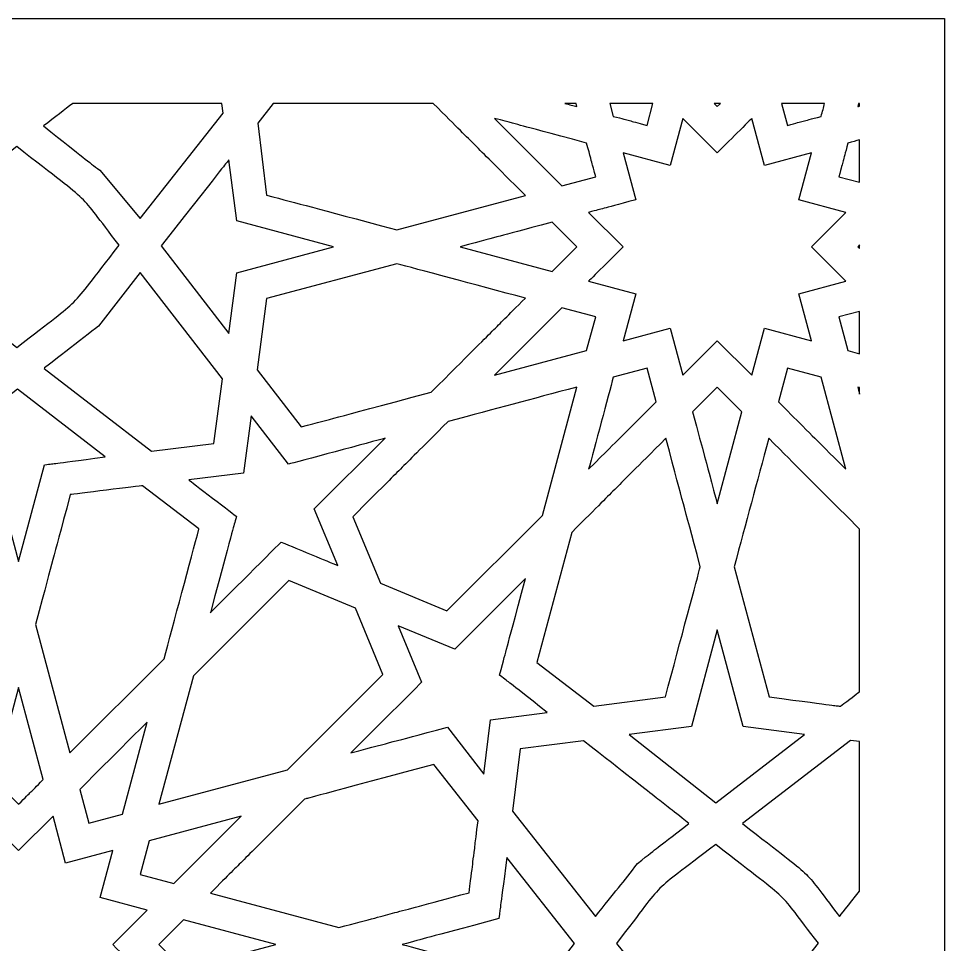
# Model space of a CAD drawing. Header units: millimetres. Extents: x -64 to 63, y -64 to 64.
# Drawn here: x 0 to 63.5, y 0 to 63.5 of the extents above; entities that cross this region are included whole.
import ezdxf

# ---------------------------------------------------------------- set-up
doc = ezdxf.new("R2010")
doc.units = ezdxf.units.MM
doc.header["$MEASUREMENT"] = 0
doc.layers.add('layer 1', color=7, linetype='Continuous')

msp = doc.modelspace()

# ---------------------------------------------------------------- linework, layer by layer
at = {"layer": 'layer 1', "color": 250}
for points, knots in [([(-63.5, 63.5), (-63.5, 63.5), (-63.5, -63.5), (-63.5, -63.5), (-63.5, -63.5), (-63.5, -63.5), (63.4996, -63.5), (63.4996, -63.5), (63.4996, -63.5), (63.4996, -63.5), (63.4996, 63.5), (63.4996, 63.5), (63.4996, 63.5), (63.4996, 63.5), (-63.5, 63.5), (-63.5, 63.5)], [0, 0, 0, 0, 0.2, 0.2, 0.2, 0.2, 0.4, 0.4, 0.4, 0.4, 0.6, 0.6, 0.6, 0.6, 1, 1, 1, 1]), ([(3.7183, 57.6756), (3.7183, 57.6756), (13.9513, 57.6756), (13.9513, 57.6756), (13.9513, 57.6756), (13.9513, 57.6756), (14.0321, 57.0082), (14.0321, 57.0082), (14.0321, 57.0082), (14.0321, 57.0082), (8.3421, 49.7727), (8.3421, 49.7727), (8.3421, 49.7727), (8.3421, 49.7727), (5.5693, 53.0885), (5.5693, 53.0885), (5.5693, 53.0885), (4.7138, 53.7482), (4.6076, 53.8484), (1.7113, 56.1301), (1.7113, 56.1301), (2.5086, 56.744), (3.1672, 57.2502), (3.7183, 57.6756)], [0, 0, 0, 0, 0.1428571, 0.1428571, 0.1428571, 0.1428571, 0.2857143, 0.2857143, 0.2857143, 0.2857143, 0.4285714, 0.4285714, 0.4285714, 0.4285714, 0.5714286, 0.5714286, 0.5714286, 0.5714286, 0.7142857, 0.7142857, 0.7142857, 0.7142857, 1, 1, 1, 1]), ([(17.4643, 57.6756), (17.4643, 57.6756), (28.4409, 57.6756), (28.4409, 57.6756), (28.4409, 57.6756), (31.9356, 54.1856), (30.4793, 55.6373), (34.7627, 51.363), (34.7627, 51.363), (34.7627, 51.363), (25.9408, 49.0022), (25.9408, 49.0022), (25.9408, 49.0022), (20.0985, 50.5658), (19.3326, 50.7718), (17.0117, 51.3902), (17.0117, 51.3902), (17.0117, 51.3902), (16.407, 56.3316), (16.407, 56.3316), (16.407, 56.3316), (16.407, 56.3316), (17.4643, 57.6756), (17.4643, 57.6756)], [0, 0, 0, 0, 0.1428571, 0.1428571, 0.1428571, 0.1428571, 0.2857143, 0.2857143, 0.2857143, 0.2857143, 0.4285714, 0.4285714, 0.4285714, 0.4285714, 0.5714286, 0.5714286, 0.5714286, 0.5714286, 0.7142857, 0.7142857, 0.7142857, 0.7142857, 1, 1, 1, 1]), ([(38.2305, 57.6756), (38.2305, 57.6756), (38.2887, 57.4562), (38.2887, 57.4562), (38.2887, 57.4562), (38.0559, 57.519), (37.7825, 57.5952), (37.4689, 57.6756), (37.4689, 57.6756), (37.4689, 57.6756), (38.2305, 57.6756), (38.2305, 57.6756)], [0, 0, 0, 0, 0.25, 0.25, 0.25, 0.25, 0.5, 0.5, 0.5, 0.5, 1, 1, 1, 1]), ([(43.5084, 57.6756), (43.5084, 57.6756), (43.1052, 56.1703), (43.1052, 56.1703), (43.1052, 56.1703), (41.6355, 56.5647), (42.1192, 56.4346), (40.7889, 56.7888), (40.7889, 56.7888), (40.7889, 56.7888), (40.5511, 57.6756), (40.5511, 57.6756), (40.5511, 57.6756), (40.5511, 57.6756), (43.5084, 57.6756), (43.5084, 57.6756)], [0, 0, 0, 0, 0.2, 0.2, 0.2, 0.2, 0.4, 0.4, 0.4, 0.4, 0.6, 0.6, 0.6, 0.6, 1, 1, 1, 1]), ([(48.1365, 57.6756), (48.1365, 57.6756), (47.9167, 57.4562), (47.9167, 57.4562), (47.9167, 57.4562), (47.9167, 57.4562), (47.6973, 57.6756), (47.6973, 57.6756), (47.6973, 57.6756), (47.6973, 57.6756), (48.1365, 57.6756), (48.1365, 57.6756)], [0, 0, 0, 0, 0.25, 0.25, 0.25, 0.25, 0.5, 0.5, 0.5, 0.5, 1, 1, 1, 1]), ([(55.2824, 57.6756), (55.2111, 57.4072), (55.1303, 57.1112), (55.0453, 56.7888), (55.0453, 56.7888), (53.522, 56.3809), (54.0371, 56.5199), (52.7332, 56.1703), (52.7332, 56.1703), (52.7332, 56.1703), (52.33, 57.6756), (52.33, 57.6756), (52.33, 57.6756), (52.33, 57.6756), (55.2824, 57.6756), (55.2824, 57.6756)], [0, 0, 0, 0, 0.2, 0.2, 0.2, 0.2, 0.4, 0.4, 0.4, 0.4, 0.6, 0.6, 0.6, 0.6, 1, 1, 1, 1]), ([(57.6753, 57.4922), (57.6347, 57.4788), (57.5899, 57.4696), (57.5497, 57.4562), (57.5497, 57.4562), (57.5497, 57.4562), (57.6079, 57.6756), (57.6079, 57.6756), (57.6079, 57.6756), (57.6079, 57.6756), (57.6753, 57.6756), (57.6753, 57.6756), (57.6753, 57.6756), (57.6753, 57.6756), (57.6753, 57.4922), (57.6753, 57.4922)], [0, 0, 0, 0, 0.2, 0.2, 0.2, 0.2, 0.4, 0.4, 0.4, 0.4, 0.6, 0.6, 0.6, 0.6, 1, 1, 1, 1]), ([(38.9608, 54.961), (39.4712, 53.0479), (39.3238, 53.6078), (39.5792, 52.6489), (39.5792, 52.6489), (39.5792, 52.6489), (37.2671, 52.0308), (37.2671, 52.0308), (37.2671, 52.0308), (37.2671, 52.0308), (32.639, 56.6498), (32.639, 56.6498), (32.639, 56.6498), (35.0629, 56.0003), (33.4052, 56.4483), (38.9608, 54.961)], [0, 0, 0, 0, 0.2, 0.2, 0.2, 0.2, 0.4, 0.4, 0.4, 0.4, 0.6, 0.6, 0.6, 0.6, 1, 1, 1, 1]), ([(45.5556, 56.6498), (45.5556, 56.6498), (47.9167, 54.2886), (47.9167, 54.2886), (47.9167, 54.2886), (48.2127, 54.5846), (49.9868, 56.3541), (50.2825, 56.6498), (50.2825, 56.6498), (50.2825, 56.6498), (51.1475, 53.4243), (51.1475, 53.4243), (51.1475, 53.4243), (51.1475, 53.4243), (54.3733, 54.2886), (54.3733, 54.2886), (54.3733, 54.2886), (54.3733, 54.2886), (53.5129, 51.0674), (53.5129, 51.0674), (53.5129, 51.0674), (53.5129, 51.0674), (56.7387, 50.2027), (56.7387, 50.2027), (56.7387, 50.2027), (56.7387, 50.2027), (54.3779, 47.8416), (54.3779, 47.8416), (54.3779, 47.8416), (54.3779, 47.8416), (56.7387, 45.4808), (56.7387, 45.4808), (56.7387, 45.4808), (56.7387, 45.4808), (53.5129, 44.6162), (53.5129, 44.6162), (53.5129, 44.6162), (53.5129, 44.6162), (54.3779, 41.3904), (54.3779, 41.3904), (54.3779, 41.3904), (54.3779, 41.3904), (51.1475, 42.255), (51.1475, 42.255), (51.1475, 42.255), (51.1475, 42.255), (50.2825, 39.0338), (50.2825, 39.0338), (50.2825, 39.0338), (50.2825, 39.0338), (47.9167, 41.3946), (47.9167, 41.3946), (47.9167, 41.3946), (47.9167, 41.3946), (45.5556, 39.0338), (45.5556, 39.0338), (45.5556, 39.0338), (45.5556, 39.0338), (44.6913, 42.255), (44.6913, 42.255), (44.6913, 42.255), (44.6913, 42.255), (41.4609, 41.3946), (41.4609, 41.3946), (41.4609, 41.3946), (41.4609, 41.3946), (42.3256, 44.6162), (42.3256, 44.6162), (42.3256, 44.6162), (42.3256, 44.6162), (39.0952, 45.4808), (39.0952, 45.4808), (39.0952, 45.4808), (39.3908, 45.7764), (41.1649, 47.546), (41.4609, 47.8416), (41.4609, 47.8416), (41.4609, 47.8416), (39.0952, 50.2027), (39.0952, 50.2027), (39.0952, 50.2027), (40.2826, 50.521), (39.6596, 50.3509), (42.3256, 51.0674), (42.3256, 51.0674), (42.3256, 51.0674), (41.4609, 54.2886), (41.4609, 54.2886), (41.4609, 54.2886), (41.4609, 54.2886), (44.6913, 53.4285), (44.6913, 53.4285), (44.6913, 53.4285), (44.6913, 53.4285), (45.5556, 56.6498), (45.5556, 56.6498)], [0, 0, 0, 0, 0.04, 0.04, 0.04, 0.04, 0.08, 0.08, 0.08, 0.08, 0.12, 0.12, 0.12, 0.12, 0.16, 0.16, 0.16, 0.16, 0.2, 0.2, 0.2, 0.2, 0.24, 0.24, 0.24, 0.24, 0.28, 0.28, 0.28, 0.28, 0.32, 0.32, 0.32, 0.32, 0.36, 0.36, 0.36, 0.36, 0.4, 0.4, 0.4, 0.4, 0.44, 0.44, 0.44, 0.44, 0.48, 0.48, 0.48, 0.48, 0.52, 0.52, 0.52, 0.52, 0.56, 0.56, 0.56, 0.56, 0.6, 0.6, 0.6, 0.6, 0.64, 0.64, 0.64, 0.64, 0.68, 0.68, 0.68, 0.68, 0.72, 0.72, 0.72, 0.72, 0.76, 0.76, 0.76, 0.76, 0.8, 0.8, 0.8, 0.8, 0.84, 0.84, 0.84, 0.84, 0.88, 0.88, 0.88, 0.88, 0.92, 0.92, 0.92, 0.92, 1, 1, 1, 1]), ([(-0.1256, 54.7144), (5.412, 50.3777), (3.8707, 51.8739), (6.9042, 47.945), (6.9042, 47.945), (3.1136, 43.1239), (4.7131, 44.7234), (-0.1122, 40.9377), (-0.1122, 40.9377), (-4.2792, 44.1501), (-2.7287, 42.5641), (-6.9402, 47.9224), (-6.9402, 47.9224), (-3.3246, 52.5999), (-4.8747, 51.0494), (-0.1256, 54.7144)], [0, 0, 0, 0, 0.2, 0.2, 0.2, 0.2, 0.4, 0.4, 0.4, 0.4, 0.6, 0.6, 0.6, 0.6, 1, 1, 1, 1]), ([(57.6753, 52.2683), (57.6753, 52.2683), (56.2592, 52.6489), (56.2592, 52.6489), (56.2592, 52.6489), (56.6134, 53.9754), (56.4698, 53.442), (56.8777, 54.961), (56.8777, 54.961), (57.1687, 55.0369), (57.4333, 55.1085), (57.6753, 55.1759), (57.6753, 55.1759), (57.6753, 55.1759), (57.6753, 52.2683), (57.6753, 52.2683)], [0, 0, 0, 0, 0.2, 0.2, 0.2, 0.2, 0.4, 0.4, 0.4, 0.4, 0.6, 0.6, 0.6, 0.6, 1, 1, 1, 1]), ([(14.4265, 53.8138), (14.4265, 53.8138), (14.9775, 49.6161), (14.9775, 49.6161), (14.9775, 49.6161), (14.9775, 49.6161), (21.6083, 47.8416), (21.6083, 47.8416), (21.6083, 47.8416), (21.6083, 47.8416), (14.9775, 46.0675), (14.9775, 46.0675), (14.9775, 46.0675), (14.9775, 46.0675), (14.4311, 41.9012), (14.4311, 41.9012), (14.4311, 41.9012), (14.4311, 41.9012), (9.7846, 47.909), (9.7846, 47.909), (9.7846, 47.909), (14.6406, 54.0918), (13.9947, 53.2709), (14.4265, 53.8138)], [0, 0, 0, 0, 0.1428571, 0.1428571, 0.1428571, 0.1428571, 0.2857143, 0.2857143, 0.2857143, 0.2857143, 0.4285714, 0.4285714, 0.4285714, 0.4285714, 0.5714286, 0.5714286, 0.5714286, 0.5714286, 0.7142857, 0.7142857, 0.7142857, 0.7142857, 1, 1, 1, 1]), ([(36.5951, 46.1529), (36.5951, 46.1529), (30.2779, 47.8416), (30.2779, 47.8416), (30.2779, 47.8416), (33.6024, 48.7334), (32.1822, 48.3524), (36.5951, 49.5307), (36.5951, 49.5307), (36.5951, 49.5307), (38.2887, 47.8416), (38.2887, 47.8416), (38.2887, 47.8416), (38.2887, 47.8416), (36.5951, 46.1529), (36.5951, 46.1529)], [0, 0, 0, 0, 0.2, 0.2, 0.2, 0.2, 0.4, 0.4, 0.4, 0.4, 0.6, 0.6, 0.6, 0.6, 1, 1, 1, 1]), ([(57.6753, 47.7164), (57.6753, 47.7164), (57.5497, 47.8416), (57.5497, 47.8416), (57.5497, 47.8416), (57.5497, 47.8416), (57.6753, 47.9672), (57.6753, 47.9672), (57.6753, 47.9672), (57.6753, 47.9672), (57.6753, 47.7164), (57.6753, 47.7164)], [0, 0, 0, 0, 0.25, 0.25, 0.25, 0.25, 0.5, 0.5, 0.5, 0.5, 1, 1, 1, 1]), ([(34.7627, 44.3202), (32.088, 41.65), (33.5217, 43.0795), (28.3065, 37.8732), (28.3065, 37.8732), (20.7617, 35.8528), (21.9131, 36.1618), (19.3862, 35.4856), (19.3862, 35.4856), (19.3862, 35.4856), (16.3622, 39.401), (16.3622, 39.401), (16.3622, 39.401), (16.3622, 39.401), (17.0071, 44.2888), (17.0071, 44.2888), (17.0071, 44.2888), (17.0071, 44.2888), (25.9408, 46.6813), (25.9408, 46.6813), (25.9408, 46.6813), (27.2401, 46.3363), (31.3221, 45.243), (34.7627, 44.3202)], [0, 0, 0, 0, 0.1428571, 0.1428571, 0.1428571, 0.1428571, 0.2857143, 0.2857143, 0.2857143, 0.2857143, 0.4285714, 0.4285714, 0.4285714, 0.4285714, 0.5714286, 0.5714286, 0.5714286, 0.5714286, 0.7142857, 0.7142857, 0.7142857, 0.7142857, 1, 1, 1, 1]), ([(5.4899, 42.4007), (5.4899, 42.4007), (8.3467, 46.0809), (8.3467, 46.0809), (8.3467, 46.0809), (8.3467, 46.0809), (13.9831, 38.7918), (13.9831, 38.7918), (13.9831, 38.7918), (13.9831, 38.7918), (13.396, 34.3429), (13.396, 34.3429), (13.396, 34.3429), (13.396, 34.3429), (9.1172, 33.8187), (9.1172, 33.8187), (9.1172, 33.8187), (9.1172, 33.8187), (1.7515, 39.4998), (1.7515, 39.4998), (1.7515, 39.4998), (1.7949, 39.5333), (4.4626, 41.626), (5.4899, 42.4007)], [0, 0, 0, 0, 0.1428571, 0.1428571, 0.1428571, 0.1428571, 0.2857143, 0.2857143, 0.2857143, 0.2857143, 0.4285714, 0.4285714, 0.4285714, 0.4285714, 0.5714286, 0.5714286, 0.5714286, 0.5714286, 0.7142857, 0.7142857, 0.7142857, 0.7142857, 1, 1, 1, 1]), ([(38.9608, 40.7229), (38.9608, 40.7229), (32.639, 39.0338), (32.639, 39.0338), (32.639, 39.0338), (32.639, 39.0338), (37.2671, 43.6527), (37.2671, 43.6527), (37.2671, 43.6527), (37.2671, 43.6527), (39.5792, 43.0347), (39.5792, 43.0347), (39.5792, 43.0347), (39.5792, 43.0347), (38.9608, 40.7229), (38.9608, 40.7229)], [0, 0, 0, 0, 0.2, 0.2, 0.2, 0.2, 0.4, 0.4, 0.4, 0.4, 0.6, 0.6, 0.6, 0.6, 1, 1, 1, 1]), ([(57.6753, 40.5077), (57.6753, 40.5077), (56.8777, 40.7229), (56.8777, 40.7229), (56.8777, 40.7229), (56.8777, 40.7229), (56.2592, 43.0347), (56.2592, 43.0347), (56.2592, 43.0347), (56.2592, 43.0347), (57.6753, 43.4153), (57.6753, 43.4153), (57.6753, 43.4153), (57.6753, 43.4153), (57.6753, 40.5077), (57.6753, 40.5077)], [0, 0, 0, 0, 0.2, 0.2, 0.2, 0.2, 0.4, 0.4, 0.4, 0.4, 0.6, 0.6, 0.6, 0.6, 1, 1, 1, 1]), ([(39.0952, 32.5822), (39.4712, 33.9799), (40.4618, 37.6717), (40.7889, 38.8948), (40.7889, 38.8948), (40.7889, 38.8948), (43.1052, 39.5132), (43.1052, 39.5132), (43.1052, 39.5132), (43.1052, 39.5132), (43.7233, 37.2011), (43.7233, 37.2011), (43.7233, 37.2011), (40.7261, 34.2131), (41.6983, 35.1808), (39.0952, 32.5822)], [0, 0, 0, 0, 0.2, 0.2, 0.2, 0.2, 0.4, 0.4, 0.4, 0.4, 0.6, 0.6, 0.6, 0.6, 1, 1, 1, 1]), ([(55.0453, 38.8948), (55.0453, 38.8948), (56.7387, 32.5822), (56.7387, 32.5822), (56.7387, 32.5822), (54.1803, 35.136), (55.166, 34.1545), (52.1152, 37.2011), (52.1152, 37.2011), (52.1152, 37.2011), (52.7332, 39.5132), (52.7332, 39.5132), (52.7332, 39.5132), (52.7332, 39.5132), (55.0453, 38.8948), (55.0453, 38.8948)], [0, 0, 0, 0, 0.2, 0.2, 0.2, 0.2, 0.4, 0.4, 0.4, 0.4, 0.6, 0.6, 0.6, 0.6, 1, 1, 1, 1]), ([(29.3818, 22.8826), (29.3818, 22.8826), (24.8162, 24.7731), (24.8162, 24.7731), (24.8162, 24.7731), (24.8162, 24.7731), (22.9256, 29.3296), (22.9256, 29.3296), (22.9256, 29.3296), (26.9356, 33.3393), (25.4526, 31.8565), (29.4672, 35.8662), (29.4672, 35.8662), (32.8094, 36.7577), (35.0358, 37.3535), (38.2887, 38.2228), (38.2887, 38.2228), (38.2887, 38.2228), (35.923, 29.4146), (35.923, 29.4146), (35.923, 29.4146), (35.923, 29.4146), (29.3818, 22.8826), (29.3818, 22.8826)], [0, 0, 0, 0, 0.1428571, 0.1428571, 0.1428571, 0.1428571, 0.2857143, 0.2857143, 0.2857143, 0.2857143, 0.4285714, 0.4285714, 0.4285714, 0.4285714, 0.5714286, 0.5714286, 0.5714286, 0.5714286, 0.7142857, 0.7142857, 0.7142857, 0.7142857, 1, 1, 1, 1]), ([(46.2234, 36.5337), (46.2234, 36.5337), (47.9167, 38.2228), (47.9167, 38.2228), (47.9167, 38.2228), (47.9167, 38.2228), (49.6104, 36.5337), (49.6104, 36.5337), (49.6104, 36.5337), (49.6104, 36.5337), (47.9167, 30.2211), (47.9167, 30.2211), (47.9167, 30.2211), (47.3213, 32.439), (47.7513, 30.8349), (46.2234, 36.5337)], [0, 0, 0, 0, 0.2, 0.2, 0.2, 0.2, 0.4, 0.4, 0.4, 0.4, 0.6, 0.6, 0.6, 0.6, 1, 1, 1, 1]), ([(57.6753, 37.7433), (57.6305, 37.9226), (57.5853, 38.0838), (57.5497, 38.2228), (57.5497, 38.2228), (57.5497, 38.2228), (57.6753, 38.1914), (57.6753, 38.1914), (57.6753, 38.1914), (57.6753, 38.1914), (57.6753, 37.7433), (57.6753, 37.7433)], [0, 0, 0, 0, 0.25, 0.25, 0.25, 0.25, 0.5, 0.5, 0.5, 0.5, 1, 1, 1, 1]), ([(5.9454, 33.4289), (1.85, 32.8916), (2.7372, 33.008), (1.7784, 32.887), (1.7784, 32.887), (1.7784, 32.887), (-0.0004, 26.2608), (-0.0004, 26.2608), (-0.0004, 26.2608), (-0.0004, 26.2608), (-1.7791, 32.8824), (-1.7791, 32.8824), (-1.7791, 32.8824), (-1.8101, 32.887), (-5.8875, 33.4243), (-5.9813, 33.438), (-5.9813, 33.438), (-5.9813, 33.438), (-0.072, 38.0704), (-0.072, 38.0704), (-0.072, 38.0704), (-0.072, 38.0704), (5.9454, 33.4289), (5.9454, 33.4289)], [0, 0, 0, 0, 0.1428571, 0.1428571, 0.1428571, 0.1428571, 0.2857143, 0.2857143, 0.2857143, 0.2857143, 0.4285714, 0.4285714, 0.4285714, 0.4285714, 0.5714286, 0.5714286, 0.5714286, 0.5714286, 0.7142857, 0.7142857, 0.7142857, 0.7142857, 1, 1, 1, 1]), ([(18.5035, 32.9318), (18.9604, 33.0486), (24.3861, 34.5052), (25.1344, 34.7059), (25.1344, 34.7059), (25.1344, 34.7059), (20.2823, 29.8584), (20.2823, 29.8584), (20.2823, 29.8584), (20.2823, 29.8584), (21.886, 25.9828), (21.886, 25.9828), (21.886, 25.9828), (20.5063, 26.5564), (19.3996, 27.0133), (18.0061, 27.5869), (18.0061, 27.5869), (17.2286, 26.8111), (13.3904, 22.9757), (13.154, 22.7394), (13.154, 22.7394), (14.9327, 29.3656), (14.6551, 28.3528), (14.9416, 29.3522), (14.9416, 29.3522), (14.9281, 29.3659), (11.6999, 31.8357), (11.6847, 31.8474), (11.6847, 31.8474), (11.6847, 31.8474), (15.4256, 32.3088), (15.4256, 32.3088), (15.4256, 32.3088), (15.4256, 32.3088), (15.9498, 36.256), (15.9498, 36.256), (15.9498, 36.256), (15.9498, 36.256), (18.5035, 32.9318), (18.5035, 32.9318)], [0, 0, 0, 0, 0.0909091, 0.0909091, 0.0909091, 0.0909091, 0.1818182, 0.1818182, 0.1818182, 0.1818182, 0.2727273, 0.2727273, 0.2727273, 0.2727273, 0.3636364, 0.3636364, 0.3636364, 0.3636364, 0.4545455, 0.4545455, 0.4545455, 0.4545455, 0.5454545, 0.5454545, 0.5454545, 0.5454545, 0.6363636, 0.6363636, 0.6363636, 0.6363636, 0.7272727, 0.7272727, 0.7272727, 0.7272727, 0.8181818, 0.8181818, 0.8181818, 0.8181818, 1, 1, 1, 1]), ([(35.5424, 19.3343), (35.5424, 19.3343), (37.9349, 28.2543), (37.9349, 28.2543), (37.9349, 28.2543), (41.7072, 32.0223), (40.1793, 30.4945), (44.3953, 34.7059), (44.3953, 34.7059), (45.762, 29.603), (45.4438, 30.7855), (46.7565, 25.8932), (46.7565, 25.8932), (46.5684, 25.1943), (45.3944, 20.8217), (44.3643, 16.9732), (44.3643, 16.9732), (44.3643, 16.9732), (39.4628, 16.328), (39.4628, 16.328), (39.4628, 16.328), (39.4628, 16.328), (35.5424, 19.3343), (35.5424, 19.3343)], [0, 0, 0, 0, 0.1428571, 0.1428571, 0.1428571, 0.1428571, 0.2857143, 0.2857143, 0.2857143, 0.2857143, 0.4285714, 0.4285714, 0.4285714, 0.4285714, 0.5714286, 0.5714286, 0.5714286, 0.5714286, 0.7142857, 0.7142857, 0.7142857, 0.7142857, 1, 1, 1, 1]), ([(57.6753, 17.327), (57.3973, 17.1122), (57.0255, 16.83), (56.3714, 16.328), (56.3714, 16.328), (55.7784, 16.4052), (56.5252, 16.3068), (51.4742, 16.9732), (51.4742, 16.9732), (51.4742, 16.9732), (49.0774, 25.8932), (49.0774, 25.8932), (49.0774, 25.8932), (49.9018, 28.9624), (50.6099, 31.5965), (51.4431, 34.7059), (51.4431, 34.7059), (55.6902, 30.4631), (54.2971, 31.8565), (57.6753, 28.4783), (57.6753, 28.4783), (57.6753, 28.4783), (57.6753, 17.327), (57.6753, 17.327)], [0, 0, 0, 0, 0.1428571, 0.1428571, 0.1428571, 0.1428571, 0.2857143, 0.2857143, 0.2857143, 0.2857143, 0.4285714, 0.4285714, 0.4285714, 0.4285714, 0.5714286, 0.5714286, 0.5714286, 0.5714286, 0.7142857, 0.7142857, 0.7142857, 0.7142857, 1, 1, 1, 1]), ([(12.3698, 28.4738), (11.8502, 26.5342), (10.5869, 21.8253), (9.9818, 19.5718), (9.9818, 19.5718), (9.9818, 19.5718), (3.526, 13.1247), (3.526, 13.1247), (3.526, 13.1247), (3.526, 13.1247), (1.1603, 21.9329), (1.1603, 21.9329), (1.1603, 21.9329), (2.612, 27.3403), (2.0966, 25.4229), (3.5525, 30.8483), (3.5525, 30.8483), (3.6848, 30.8645), (8.376, 31.4438), (8.5079, 31.4575), (8.5079, 31.4575), (8.5079, 31.4575), (12.361, 28.4875), (12.361, 28.4875), (12.361, 28.4875), (12.361, 28.4875), (12.361, 28.4829), (12.361, 28.4829), (12.361, 28.4829), (12.361, 28.4829), (12.3698, 28.4738), (12.3698, 28.4738)], [0, 0, 0, 0, 0.1111111, 0.1111111, 0.1111111, 0.1111111, 0.2222222, 0.2222222, 0.2222222, 0.2222222, 0.3333333, 0.3333333, 0.3333333, 0.3333333, 0.4444444, 0.4444444, 0.4444444, 0.4444444, 0.5555556, 0.5555556, 0.5555556, 0.5555556, 0.6666667, 0.6666667, 0.6666667, 0.6666667, 0.7777778, 0.7777778, 0.7777778, 0.7777778, 1, 1, 1, 1]), ([(23.1006, 23.0572), (23.1006, 23.0572), (24.9911, 18.4965), (24.9911, 18.4965), (24.9911, 18.4965), (24.9911, 18.4965), (18.4496, 11.9645), (18.4496, 11.9645), (18.4496, 11.9645), (18.4496, 11.9645), (9.628, 9.6033), (9.628, 9.6033), (9.628, 9.6033), (9.628, 9.6033), (11.9937, 18.4157), (11.9937, 18.4157), (11.9937, 18.4157), (11.9937, 18.4157), (18.5349, 24.9435), (18.5349, 24.9435), (18.5349, 24.9435), (18.5349, 24.9435), (23.1006, 23.0572), (23.1006, 23.0572)], [0, 0, 0, 0, 0.1428571, 0.1428571, 0.1428571, 0.1428571, 0.2857143, 0.2857143, 0.2857143, 0.2857143, 0.4285714, 0.4285714, 0.4285714, 0.4285714, 0.5714286, 0.5714286, 0.5714286, 0.5714286, 0.7142857, 0.7142857, 0.7142857, 0.7142857, 1, 1, 1, 1]), ([(36.2638, 15.9068), (36.2638, 15.9068), (32.3656, 15.3917), (32.3656, 15.3917), (32.3656, 15.3917), (32.3656, 15.3917), (31.9042, 11.6597), (31.9042, 11.6597), (31.9042, 11.6597), (31.9042, 11.6597), (29.4132, 14.8989), (29.4132, 14.8989), (29.4132, 14.8989), (25.1033, 13.74), (26.0406, 13.9922), (22.782, 13.1247), (22.782, 13.1247), (23.5081, 13.8462), (26.9399, 17.2734), (27.6391, 17.9723), (27.6391, 17.9723), (27.6391, 17.9723), (26.0304, 21.8433), (26.0304, 21.8433), (26.0304, 21.8433), (26.0304, 21.8433), (29.9103, 20.2392), (29.9103, 20.2392), (29.9103, 20.2392), (29.9103, 20.2392), (34.7627, 25.0871), (34.7627, 25.0871), (34.7627, 25.0871), (33.1946, 19.2447), (33.6158, 20.8037), (32.9886, 18.4651), (32.9886, 18.4651), (33.8582, 17.7969), (33.2119, 18.3007), (36.2638, 15.9068)], [0, 0, 0, 0, 0.0909091, 0.0909091, 0.0909091, 0.0909091, 0.1818182, 0.1818182, 0.1818182, 0.1818182, 0.2727273, 0.2727273, 0.2727273, 0.2727273, 0.3636364, 0.3636364, 0.3636364, 0.3636364, 0.4545455, 0.4545455, 0.4545455, 0.4545455, 0.5454545, 0.5454545, 0.5454545, 0.5454545, 0.6363636, 0.6363636, 0.6363636, 0.6363636, 0.7272727, 0.7272727, 0.7272727, 0.7272727, 0.8181818, 0.8181818, 0.8181818, 0.8181818, 1, 1, 1, 1]), ([(41.8684, 14.3838), (41.8684, 14.3838), (46.1426, 14.9483), (46.1426, 14.9483), (46.1426, 14.9483), (46.1426, 14.9483), (47.9167, 21.5699), (47.9167, 21.5699), (47.9167, 21.5699), (47.9167, 21.5699), (49.6958, 14.9483), (49.6958, 14.9483), (49.6958, 14.9483), (49.6958, 14.9483), (53.8939, 14.3926), (53.8939, 14.3926), (53.8939, 14.3926), (53.8939, 14.3926), (47.8229, 9.7155), (47.8229, 9.7155), (47.8229, 9.7155), (47.8229, 9.7155), (41.8684, 14.3838), (41.8684, 14.3838)], [0, 0, 0, 0, 0.1428571, 0.1428571, 0.1428571, 0.1428571, 0.2857143, 0.2857143, 0.2857143, 0.2857143, 0.4285714, 0.4285714, 0.4285714, 0.4285714, 0.5714286, 0.5714286, 0.5714286, 0.5714286, 0.7142857, 0.7142857, 0.7142857, 0.7142857, 1, 1, 1, 1]), ([(1.6933, 11.2967), (0.6541, 10.2574), (1.0393, 10.6426), (-0.0004, 9.6033), (-0.0004, 9.6033), (-0.0004, 9.6033), (-1.694, 11.2967), (-1.694, 11.2967), (-1.694, 11.2967), (-1.694, 11.2967), (-0.0004, 17.605), (-0.0004, 17.605), (-0.0004, 17.605), (-0.0004, 17.605), (1.6933, 11.2967), (1.6933, 11.2967)], [0, 0, 0, 0, 0.2, 0.2, 0.2, 0.2, 0.4, 0.4, 0.4, 0.4, 0.6, 0.6, 0.6, 0.6, 1, 1, 1, 1]), ([(7.1282, 8.9359), (7.1282, 8.9359), (4.8161, 8.3174), (4.8161, 8.3174), (4.8161, 8.3174), (4.8161, 8.3174), (4.1935, 10.6246), (4.1935, 10.6246), (4.1935, 10.6246), (4.1935, 10.6246), (4.1981, 10.6246), (4.1981, 10.6246), (4.1981, 10.6246), (7.0369, 13.4638), (7.1198, 13.5481), (8.8216, 15.2439), (8.8216, 15.2439), (8.8216, 15.2439), (7.1282, 8.9359), (7.1282, 8.9359)], [0, 0, 0, 0, 0.1666667, 0.1666667, 0.1666667, 0.1666667, 0.3333333, 0.3333333, 0.3333333, 0.3333333, 0.5, 0.5, 0.5, 0.5, 0.6666667, 0.6666667, 0.6666667, 0.6666667, 1, 1, 1, 1]), ([(57.6753, 3.6537), (56.9133, 2.6815), (56.34, 1.9554), (56.2998, 1.9018), (56.2998, 1.9018), (53.4501, 5.5891), (54.9959, 4.0883), (49.6556, 8.2772), (49.6556, 8.2772), (49.6556, 8.2772), (57.0523, 13.9806), (57.0523, 13.9806), (57.0523, 13.9806), (57.0523, 13.9806), (57.6753, 13.8998), (57.6753, 13.8998), (57.6753, 13.8998), (57.6753, 13.8998), (57.6753, 3.6537), (57.6753, 3.6537)], [0, 0, 0, 0, 0.1666667, 0.1666667, 0.1666667, 0.1666667, 0.3333333, 0.3333333, 0.3333333, 0.3333333, 0.5, 0.5, 0.5, 0.5, 0.6666667, 0.6666667, 0.6666667, 0.6666667, 1, 1, 1, 1]), ([(42.4512, 5.5488), (41.4951, 4.2714), (40.8746, 3.5722), (39.5612, 1.9018), (39.5612, 1.9018), (39.5612, 1.9018), (33.8847, 9.1285), (33.8847, 9.1285), (33.8847, 9.1285), (33.8847, 9.1285), (34.4089, 13.3981), (34.4089, 13.3981), (34.4089, 13.3981), (34.4089, 13.3981), (38.7368, 13.9672), (38.7368, 13.9672), (38.7368, 13.9672), (44.7315, 9.2675), (43.289, 10.3964), (45.9772, 8.2906), (45.9772, 8.2906), (43.3716, 6.2823), (44.1399, 6.8799), (42.4512, 5.5488)], [0, 0, 0, 0, 0.1428571, 0.1428571, 0.1428571, 0.1428571, 0.2857143, 0.2857143, 0.2857143, 0.2857143, 0.4285714, 0.4285714, 0.4285714, 0.4285714, 0.5714286, 0.5714286, 0.5714286, 0.5714286, 0.7142857, 0.7142857, 0.7142857, 0.7142857, 1, 1, 1, 1]), ([(13.154, 3.5056), (15.8556, 6.2075), (14.4801, 4.832), (19.6148, 9.9572), (19.6148, 9.9572), (20.1164, 10.0916), (18.9964, 9.7913), (28.4812, 12.3317), (28.4812, 12.3317), (28.4812, 12.3317), (31.5143, 8.4787), (31.5143, 8.4787), (31.5143, 8.4787), (31.0843, 5.002), (31.2187, 6.1041), (30.9051, 3.537), (30.9051, 3.537), (24.6193, 1.8524), (26.5726, 2.3767), (21.9759, 1.149), (21.9759, 1.149), (21.9759, 1.149), (13.154, 3.5056), (13.154, 3.5056)], [0, 0, 0, 0, 0.1428571, 0.1428571, 0.1428571, 0.1428571, 0.2857143, 0.2857143, 0.2857143, 0.2857143, 0.4285714, 0.4285714, 0.4285714, 0.4285714, 0.5714286, 0.5714286, 0.5714286, 0.5714286, 0.7142857, 0.7142857, 0.7142857, 0.7142857, 1, 1, 1, 1]), ([(-6.4565, -6.4625), (-6.4565, -6.4625), (-5.5915, -3.2371), (-5.5915, -3.2371), (-5.5915, -3.2371), (-5.5915, -3.2371), (-8.8219, -2.3721), (-8.8219, -2.3721), (-8.8219, -2.3721), (-8.8219, -2.3721), (-6.4565, -0.0113), (-6.4565, -0.0113), (-6.4565, -0.0113), (-6.4565, -0.0113), (-8.8219, 2.3499), (-8.8219, 2.3499), (-8.8219, 2.3499), (-8.8219, 2.3499), (-5.5915, 3.2099), (-5.5915, 3.2099), (-5.5915, 3.2099), (-5.5915, 3.2099), (-6.4565, 6.4357), (-6.4565, 6.4357), (-6.4565, 6.4357), (-6.4565, 6.4357), (-3.2304, 5.5711), (-3.2304, 5.5711), (-3.2304, 5.5711), (-2.9199, 6.7352), (-2.4832, 8.3485), (-2.3615, 8.7969), (-2.3615, 8.7969), (-2.3615, 8.7969), (-0.0004, 6.4357), (-0.0004, 6.4357), (-0.0004, 6.4357), (-0.0004, 6.4357), (2.3654, 8.7969), (2.3654, 8.7969), (2.3654, 8.7969), (2.3654, 8.7969), (3.23, 5.5711), (3.23, 5.5711), (3.23, 5.5711), (3.23, 5.5711), (6.4562, 6.4357), (6.4562, 6.4357), (6.4562, 6.4357), (6.4562, 6.4357), (5.5912, 3.2145), (5.5912, 3.2145), (5.5912, 3.2145), (5.5912, 3.2145), (5.5912, 3.2099), (5.5912, 3.2099), (5.5912, 3.2099), (5.5912, 3.2099), (8.8216, 2.3499), (8.8216, 2.3499), (8.8216, 2.3499), (8.8216, 2.3499), (6.4562, -0.0113), (6.4562, -0.0113), (6.4562, -0.0113), (7.9629, -1.5184), (8.2218, -1.778), (8.8216, -2.3721), (8.8216, -2.3721), (8.8216, -2.3721), (5.5912, -3.2371), (5.5912, -3.2371), (5.5912, -3.2371), (5.5912, -3.2371), (6.4562, -6.4625), (6.4562, -6.4625), (6.4562, -6.4625), (6.4562, -6.4625), (3.23, -5.5982), (3.23, -5.5982), (3.23, -5.5982), (3.23, -5.5982), (2.3654, -8.8237), (2.3654, -8.8237), (2.3654, -8.8237), (2.3654, -8.8237), (-0.0004, -6.4625), (-0.0004, -6.4625), (-0.0004, -6.4625), (-0.2018, -6.6643), (-1.9311, -8.3891), (-2.3615, -8.8237), (-2.3615, -8.8237), (-2.3615, -8.8237), (-3.2304, -5.5982), (-3.2304, -5.5982), (-3.2304, -5.5982), (-3.2304, -5.5982), (-6.4565, -6.4625), (-6.4565, -6.4625)], [0, 0, 0, 0, 0.0384615, 0.0384615, 0.0384615, 0.0384615, 0.0769231, 0.0769231, 0.0769231, 0.0769231, 0.1153846, 0.1153846, 0.1153846, 0.1153846, 0.1538462, 0.1538462, 0.1538462, 0.1538462, 0.1923077, 0.1923077, 0.1923077, 0.1923077, 0.2307692, 0.2307692, 0.2307692, 0.2307692, 0.2692308, 0.2692308, 0.2692308, 0.2692308, 0.3076923, 0.3076923, 0.3076923, 0.3076923, 0.3461538, 0.3461538, 0.3461538, 0.3461538, 0.3846154, 0.3846154, 0.3846154, 0.3846154, 0.4230769, 0.4230769, 0.4230769, 0.4230769, 0.4615385, 0.4615385, 0.4615385, 0.4615385, 0.5, 0.5, 0.5, 0.5, 0.5384615, 0.5384615, 0.5384615, 0.5384615, 0.5769231, 0.5769231, 0.5769231, 0.5769231, 0.6153846, 0.6153846, 0.6153846, 0.6153846, 0.6538462, 0.6538462, 0.6538462, 0.6538462, 0.6923077, 0.6923077, 0.6923077, 0.6923077, 0.7307692, 0.7307692, 0.7307692, 0.7307692, 0.7692308, 0.7692308, 0.7692308, 0.7692308, 0.8076923, 0.8076923, 0.8076923, 0.8076923, 0.8461538, 0.8461538, 0.8461538, 0.8461538, 0.8846154, 0.8846154, 0.8846154, 0.8846154, 0.9230769, 0.9230769, 0.9230769, 0.9230769, 1, 1, 1, 1]), ([(10.6539, 4.1776), (10.6539, 4.1776), (8.3376, 4.796), (8.3376, 4.796), (8.3376, 4.796), (8.3376, 4.796), (8.9606, 7.1032), (8.9606, 7.1032), (8.9606, 7.1032), (8.9606, 7.1032), (15.2777, 8.7969), (15.2777, 8.7969), (15.2777, 8.7969), (15.2777, 8.7969), (10.6539, 4.1776), (10.6539, 4.1776)], [0, 0, 0, 0, 0.2, 0.2, 0.2, 0.2, 0.4, 0.4, 0.4, 0.4, 0.6, 0.6, 0.6, 0.6, 1, 1, 1, 1]), ([(47.8497, -6.9331), (43.6605, -3.6985), (45.2152, -5.2888), (41.0083, 0.0649), (41.0083, 0.0649), (44.6239, 4.7424), (43.0735, 3.1965), (47.8095, 6.8524), (47.8095, 6.8524), (53.3471, 2.5111), (51.8195, 3.9942), (54.8569, 0.0695), (54.8569, 0.0695), (51.0667, -4.7558), (52.6662, -3.1563), (47.8497, -6.9331)], [0, 0, 0, 0, 0.2, 0.2, 0.2, 0.2, 0.4, 0.4, 0.4, 0.4, 0.6, 0.6, 0.6, 0.6, 1, 1, 1, 1]), ([(26.3084, -0.0113), (27.9813, 0.4314), (27.6405, 0.344), (32.9438, 1.7628), (32.9438, 1.7628), (33.0645, 2.7129), (32.9572, 1.893), (33.4903, 5.9609), (33.4903, 5.9609), (33.4903, 5.9609), (38.1363, 0.0561), (38.1363, 0.0561), (38.1363, 0.0561), (38.1363, 0.0561), (33.4903, -5.9563), (33.4903, -5.9563), (33.4903, -5.9563), (32.9572, -1.9286), (33.0514, -2.6547), (32.9438, -1.79), (32.9438, -1.79), (32.9346, -1.7854), (26.3172, -0.0159), (26.3084, -0.0113)], [0, 0, 0, 0, 0.1428571, 0.1428571, 0.1428571, 0.1428571, 0.2857143, 0.2857143, 0.2857143, 0.2857143, 0.4285714, 0.4285714, 0.4285714, 0.4285714, 0.5714286, 0.5714286, 0.5714286, 0.5714286, 0.7142857, 0.7142857, 0.7142857, 0.7142857, 1, 1, 1, 1]), ([(17.6435, -0.0113), (17.6435, -0.0113), (11.3217, -1.7046), (11.3217, -1.7046), (11.3217, -1.7046), (11.3217, -1.7046), (9.628, -0.0113), (9.628, -0.0113), (9.628, -0.0113), (9.628, -0.0113), (11.3217, 1.6778), (11.3217, 1.6778), (11.3217, 1.6778), (11.3217, 1.6778), (17.6435, -0.0113), (17.6435, -0.0113)], [0, 0, 0, 0, 0.2, 0.2, 0.2, 0.2, 0.4, 0.4, 0.4, 0.4, 0.6, 0.6, 0.6, 0.6, 1, 1, 1, 1])]:
    msp.add_open_spline(points, degree=3, knots=knots, dxfattribs=at)

doc.saveas('drawing.dxf')
